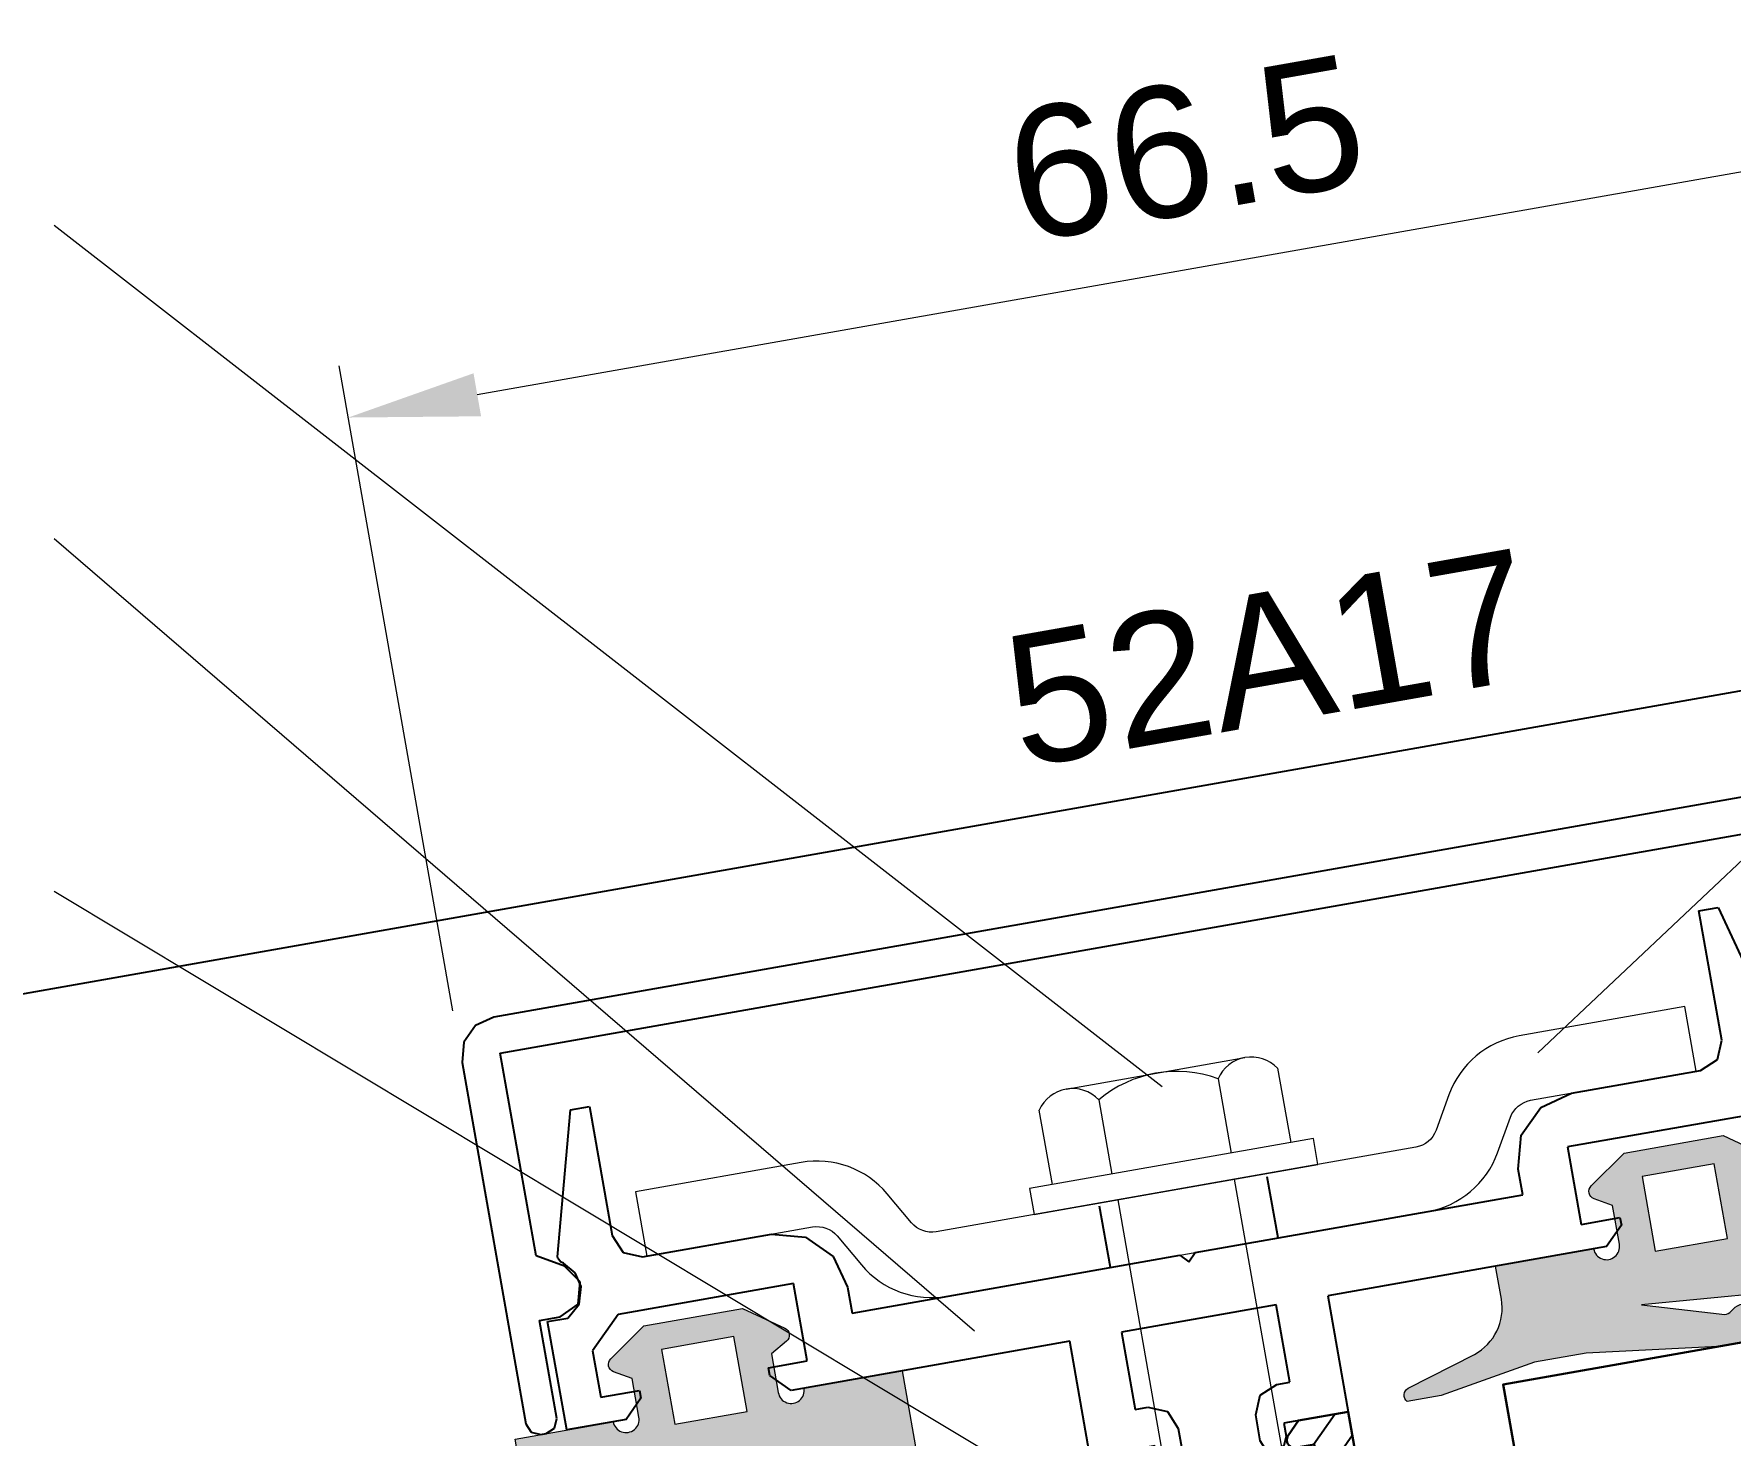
# Model space of a CAD drawing. Header units: millimetres. Extents: x 22319 to 27873, y 35287 to 39437.
# Drawn here: x 22982.7 to 23047.4, y 39034.5 to 39088 of the extents above; entities that cross this region are included whole.
import ezdxf
from ezdxf.enums import TextEntityAlignment as Align

# ---------------------------------------------------------------- set-up
doc = ezdxf.new("R2010")
doc.units = ezdxf.units.MM
doc.header["$LTSCALE"] = 0.5
doc.linetypes.add('AM_DIN_F_W050', pattern=[6.25, 4.75, -1.5])
for name, color, linetype in [('10', 2, 'Continuous'), ('PROFILE_PO', 2, 'Continuous'), ('S_GASKET_HATCH', 252, 'Continuous')]:
    doc.layers.add(name, color=color, linetype=linetype)
for name, color, linetype, lineweight in [('AM_0', 7, 'Continuous', 30), ('AM_1', 14, 'Continuous', 30), ('AM_3', 6, 'AM_DIN_F_W050', 25), ('AM_5', 3, 'Continuous', 18), ('AM_6', 2, 'Continuous', 20), ('AM_8', 1, 'Continuous', 25), ('GASKET', 1, 'Continuous', 20), ('S_ACCESSORY', 7, 'Continuous', 9), ('S_GASKET', 7, 'Continuous', 9)]:
    doc.layers.add(name, color=color, linetype=linetype, lineweight=lineweight)
doc.styles.add('Border', font='ARIAL.TTF')
doc.styles.get("Standard").update_dxf_attribs({"font": 'ARIAL.TTF'})
doc.dimstyles.new('SBS_DIN$0', dxfattribs={"dimscale": 2, "dimtxt": 2.5, "dimasz": 2.5, "dimexe": 1, "dimexo": 1, "dimgap": 1, "dimtad": 1, "dimrnd": 0.5, "dimdsep": 46, "dimtxsty": 'Standard', "dimcen": 0, "dimclrd": 256, "dimclre": 256, "dimclrt": 2, "dimadec": 0, "dimazin": 2, "dimtp": 0.1, "dimtm": 0.1, "dimtfac": 0.71, "dimtofl": 0, "dimtmove": 0, "dimatfit": 3, "dimfxl": 0, "dimlwd": -1, "dimlwe": -1, "dimarcsym": 0})

# ---------------------------------------------------------------- blocks, each defined once
blk = doc.blocks.new('*D439')
at = {"layer": 'AM_5'}
for p, q in [((23066.4376676865, 39049.46439821974), (23059.83954648545, 39086.88420303091)), ((23055.26280407572, 39084.04634663655), (22999.62115913687, 39074.23522338283)), ((22998.69051890786, 39050.71929397852), (22994.34982401648, 39075.33659800052))]:
    blk.add_line(p, q, dxfattribs=at)
for points in [[(23055.11809726099, 39084.86701976407), (23055.40751089044, 39083.22567350904), (23060.18684284078, 39084.91458752489)], [(22999.47645232215, 39075.05589651034), (22999.7658659516, 39073.41455025531), (22994.69712037181, 39073.3669824945)]]:
    blk.add_solid(points, dxfattribs=at)
at = {"layer": 'Defpoints', "color": 0}
for p in [(22994.69712037181, 39073.3669824945), (22999.0378152632, 39048.7496784725), (23066.78496404184, 39047.49478271372)]:
    blk.add_point(p, dxfattribs=at)
at = {"layer": 'AM_5', "color": 2, "insert": (23026.65138490654, 39083.62448169966), "char_height": 5, "attachment_point": 5, "rotation": 10.000000000005151}
blk.add_mtext('66.5', dxfattribs=at)
blk = doc.blocks.new('52P03__63')
at = {"layer": '10', "color": 7, "linetype": 'Continuous'}
for p, q in [((248.3500617277524, 412.8029946412893), (248.2036157277523, 412.4494486412894)), ((248.2036157277523, 412.4494486412894), (248.2036157277523, 411.9494486412894)), ((248.7036157277523, 412.9494486412894), (248.3500617277524, 412.8029946412893)), ((249.0571697277524, 412.8029946412893), (248.7036157277523, 412.9494486412894)), ((249.2036157277523, 412.4494486412894), (249.0571697277524, 412.8029946412893)), ((249.2036157277523, 411.4494486412894), (249.2036157277523, 412.4494486412894)), ((252.3500617277524, 412.8029946412893), (252.2036157277523, 412.4494486412894)), ((252.2036157277523, 412.4494486412894), (252.2036157277523, 411.4494486412894)), ((252.7036157277523, 412.9494486412894), (252.3500617277524, 412.8029946412893)), ((253.0571697277524, 412.8029946412893), (252.7036157277523, 412.9494486412894)), ((253.2036157277523, 412.4494486412894), (253.0571697277524, 412.8029946412893)), ((253.2036157277523, 411.9494486412894), (253.2036157277523, 412.4494486412894)), ((248.2036157277523, 411.9494486412894), (245.7036157277523, 411.9494486412894)), ((245.7036157277523, 411.9494486412894), (245.7036157277523, 407.4494486412894)), ((255.7036157277523, 411.9494486412894), (253.2036157277523, 411.9494486412894)), ((255.7036157277523, 407.4494486412894), (255.7036157277523, 411.9494486412894)), ((248.9107237277524, 410.7423566412894), (249.2036157277523, 411.4494486412894)), ((252.2036157277523, 411.4494486412894), (252.4965077277524, 410.7423566412894)), ((248.2036157277523, 410.4494486412894), (248.9107237277524, 410.7423566412894)), ((252.4965077277524, 410.7423566412894), (253.2036157277523, 410.4494486412894)), ((247.7036157277523, 407.4494486412894), (247.7036157277523, 410.4494486412894)), ((247.7036157277523, 410.4494486412894), (248.2036157277523, 410.4494486412894)), ((253.2036157277523, 410.4494486412894), (253.7036157277523, 410.4494486412894)), ((253.7036157277523, 410.4494486412894), (253.7036157277523, 407.4494486412894)), ((226.2036117277523, 407.4494486412894), (226.2036117277523, 403.2494666412894)), ((228.5036107277523, 407.4494486412894), (226.2036117277523, 407.4494486412894)), ((229.2036117277523, 406.7494666412894), (228.5036107277523, 407.4494486412894)), ((234.9036127277524, 407.4494486412894), (234.2036157277523, 406.7494666412894)), ((245.7036157277523, 407.4494486412894), (234.9036127277524, 407.4494486412894)), ((253.7036157277523, 407.4494486412894), (247.7036157277523, 407.4494486412894)), ((266.5036107277524, 407.4494486412894), (255.7036157277523, 407.4494486412894)), ((267.2036157277524, 406.7494666412894), (266.5036107277524, 407.4494486412894)), ((272.9036127277524, 407.4494486412894), (272.2036157277524, 406.7494666412894)), ((275.2036157277524, 407.4494486412894), (272.9036127277524, 407.4494486412894)), ((275.2036157277524, 403.2494666412894), (275.2036157277524, 407.4494486412894)), ((229.2036117277523, 406.4494486412894), (229.2036117277523, 406.7494666412894)), ((234.2036157277523, 406.7494666412894), (234.2036157277523, 406.4494486412894)), ((267.2036157277524, 406.4494486412894), (267.2036157277524, 406.7494666412894)), ((272.2036157277524, 406.7494666412894), (272.2036157277524, 406.4494486412894)), ((227.7036117277523, 404.6494606412894), (227.7036117277523, 406.4494486412894)), ((227.7036117277523, 406.4494486412894), (229.2036117277523, 406.4494486412894)), ((234.2036157277523, 406.4494486412894), (235.7036157277523, 406.4494486412894)), ((235.7036157277523, 406.4494486412894), (235.7036157277523, 403.4494486412894)), ((265.7036157277524, 403.4494486412894), (265.7036157277524, 406.4494486412894)), ((265.7036157277524, 406.4494486412894), (267.2036157277524, 406.4494486412894)), ((272.2036157277524, 406.4494486412894), (273.7036157277524, 406.4494486412894)), ((273.7036157277524, 406.4494486412894), (273.7036157277524, 404.6494606412894)), ((228.9036127277524, 403.4494486412894), (227.7036117277523, 404.6494606412894)), ((237.7036157277523, 403.9494486412894), (237.7036157277523, 404.9494486412894)), ((237.7036157277523, 404.9494486412894), (250.4036127277524, 404.9494486412894)), ((250.4036127277524, 404.9494486412894), (250.7036157277523, 405.2494666412894)), ((250.7036157277523, 405.2494666412894), (251.0036107277523, 404.9494486412894)), ((251.0036107277523, 404.9494486412894), (263.7036157277524, 404.9494486412894)), ((263.7036157277524, 404.9494486412894), (263.7036157277524, 403.9494486412894)), ((273.7036157277524, 404.6494606412894), (272.5036107277524, 403.4494486412894)), ((235.7036157277523, 403.4494486412894), (228.9036127277524, 403.4494486412894)), ((237.3686777277524, 402.6994486412894), (237.7036157277523, 403.9494486412894)), ((263.7036157277524, 403.9494486412894), (264.0385537277523, 402.6994486412894)), ((272.5036107277524, 403.4494486412894), (265.7036157277524, 403.4494486412894)), ((226.2036117277523, 403.2494666412894), (226.9831947277523, 403.2494666412894)), ((226.9831947277523, 403.2494666412894), (227.5074797277524, 402.8069316412894)), ((227.5074797277524, 402.8069316412894), (227.7036117277523, 402.1494606412894)), ((236.4536157277523, 401.7843786412894), (237.3686777277524, 402.6994486412894)), ((264.0385537277523, 402.6994486412894), (264.9536157277524, 401.7843786412894)), ((273.7036157277524, 402.1494606412894), (273.8997447277524, 402.8069316412894)), ((273.8997447277524, 402.8069316412894), (274.4240287277524, 403.2494666412894)), ((274.4240287277524, 403.2494666412894), (275.2036157277524, 403.2494666412894)), ((227.7036117277523, 402.1494606412894), (227.5680257277523, 401.5953536412894)), ((273.8391977277524, 401.5953536412894), (273.7036157277524, 402.1494606412894)), ((227.5680257277523, 401.5953536412894), (227.1919047277523, 401.1664896412894)), ((229.4965047277523, 401.1565406412894), (230.2036117277523, 401.4494486412894)), ((230.2036117277523, 401.4494486412894), (235.2036157277523, 401.4494486412894)), ((235.2036157277523, 401.4494486412894), (236.4536157277523, 401.7843786412894)), ((264.9536157277524, 401.7843786412894), (266.2036157277524, 401.4494486412894)), ((266.2036157277524, 401.4494486412894), (271.2036157277524, 401.4494486412894)), ((271.2036157277524, 401.4494486412894), (271.9107237277524, 401.1565406412894)), ((274.2153187277523, 401.1664586412894), (273.8391977277524, 401.5953536412894)), ((227.0888967277523, 401.0943456412894), (227.0036107277523, 400.9305276412894)), ((227.0036107277523, 400.9305276412894), (227.0104277277524, 400.8787696412894)), ((227.0104277277524, 400.8787696412894), (228.4652007277524, 395.4494486412894)), ((227.1919047277523, 401.1664896412894), (227.0888967277523, 401.0943456412894)), ((229.2036117277523, 400.4494486412894), (229.4965047277523, 401.1565406412894)), ((271.9107237277524, 401.1565406412894), (272.2036157277524, 400.4494486412894)), ((272.9420267277524, 395.4494486412894), (274.3967997277524, 400.8787396412894)), ((274.3183317277523, 401.0943456412894), (274.2153187277523, 401.1664586412894)), ((274.4036127277524, 400.9305276412894), (274.3183317277523, 401.0943456412894)), ((274.3967997277524, 400.8787396412894), (274.4036127277524, 400.9305276412894)), ((229.2036117277523, 395.4494486412894), (229.2036117277523, 400.4494486412894)), ((272.2036157277524, 400.4494486412894), (272.2036157277524, 395.4494486412894)), ((228.4652007277524, 395.4494486412894), (229.2036117277523, 395.4494486412894)), ((272.2036157277524, 395.4494486412894), (272.9420267277524, 395.4494486412894))]:
    blk.add_line(p, q, dxfattribs=at)
blk = doc.blocks.new('Glass 6-16-Contraflam Lite 44.2')
at = {"layer": 'AM_0'}
blk.add_lwpolyline([(84.25505423948198, 32.80004999999801), (0, 32.80004999999801), (0, 38.80004999999801), (84.25505423948198, 38.80004999999801)], dxfattribs=at)
blk = doc.blocks.new('52A17__15')
at = {"layer": '10', "color": 7, "linetype": 'Continuous'}
for p, q in [((91.95271210520815, -978.744514918491), (56.82960317627848, -1013.867623847421)), ((57.81954842729894, -1014.857569098441), (93.01838990670734, -979.6587276190328)), ((56.82960317627848, -1013.867623847421), (56.44137185492227, -1014.540052697844)), ((56.44137185492227, -1014.540052697844), (56.44137185492227, -1015.316515340557)), ((63.37505023341677, -1020.413070904559), (57.81954842729894, -1014.857569098441)), ((56.44137185492227, -1015.316515340557), (56.82960317627848, -1015.98894419098)), ((56.82960317627848, -1015.98894419098), (66.72909811289011, -1025.888439127592)), ((64.49039733654675, -1020.114215759024), (63.37505023341677, -1020.413070904559)), ((65.32278151904936, -1020.260986378061), (64.49039733654675, -1020.114215759024)), ((65.74539449342726, -1020.992968468703), (65.32278151904936, -1020.260986378061)), ((65.45631439203575, -1021.787228281991), (65.74539449342726, -1020.992968468703)), ((64.89062684576615, -1022.352915828261), (65.45631439203575, -1021.787228281991)), ((67.57762412899368, -1025.039913111488), (64.89062684576615, -1022.352915828261)), ((67.72407018601811, -1025.393466502082), (67.57762412899368, -1025.039913111488)), ((67.57762412899368, -1025.747019892675), (67.72407018601811, -1025.393466502082)), ((66.72909811289011, -1025.888439127592), (67.08265079637661, -1026.034885891723)), ((67.08265079637661, -1026.034885891723), (67.43620489407667, -1025.888439127592)), ((67.43620489407667, -1025.888439127592), (67.57762412899368, -1025.747019892675))]:
    blk.add_line(p, q, dxfattribs=at)
blk = doc.blocks.new('pv004')
at = {"layer": 'AM_8'}
h = blk.add_hatch(dxfattribs=at)
h.set_pattern_fill('USER', color=256, angle=45, pattern_type=0)
h.set_pattern_definition([(45, (-24528.35536042613, -37854.13282229181), (-0.7071067811865475, 0.7071067811865476), [])])
h.paths.add_polyline_path([(-4.393782217350235, 9.650048166120541), (-2.900000000001455, 7.062741470217588), (-2.900000000001455, 5.849999999991269), (-2.700000000000728, 5.796410161514359), (-2.700000000000728, 5.403589838482731), (-2.900000000001455, 5.349999999998545), (-2.900000000001455, 4.049999999995634), (-2.700000000000728, 3.996410161518725), (-2.700000000000728, 3.603589838494372), (-2.900000000001455, 3.550000000010186), (-2.899999999997817, 0), (-3.637978807091713e-12, 0), (0, -30), (-2.024264068713819, -30), (-2.412132034354727, -29.51213203435327, -0.2164453754112569), (-2.499322256418964, -29.27984592317807, -0.3946564050717573), (-2.200000000000728, -29), (-1.5, -29.00000000000728), (-1.5, -25.93684870912693), (-5.000000000003638, -23.00000000000728), (-8.500000000003638, -25.93684870912693), (-8.5, -29), (-7.799999999999272, -29, -0.4310878545440041), (-7.500491789374792, -29.31717066592682, -0.1840704505669093), (-7.587867965645273, -29.51213203435327), (-8.075735931288364, -30), (-10, -29.99999999999272), (-9.999999999996362, 0), (-7.099999999998545, 0), (-7.099999999998545, 3.55000000000291), (-7.299999999999272, 3.603589838487096), (-7.299999999999272, 3.996410161518725), (-7.099999999998545, 4.05000000000291), (-7.099999999998545, 5.349999999991269), (-7.30000000000291, 5.403589838482731), (-7.299999999995634, 5.796410161514359), (-7.099999999998545, 5.849999999998545), (-7.099999999994907, 7.06274147023214), (-5.606217782649765, 9.650048166120541, -0.2679491924311086), (-5, 10.00004816612636, -0.267949192431118)])
h.paths.add_polyline_path([(-1.499999999996362, -11), (-8.5, -11), (-8.499999999996362, -1), (-6.199999999993452, -1), (-5.000000000007276, -0.6784609690803336), (-3.799999999988358, -1), (-1.5, -1.000000000007276)], flags=16)
h.paths.add_polyline_path([(-1.5, -11.99999999999272), (-1.499999999996362, -24.63144141979137), (-4.357212390314089, -22.2339555568833, 0.3639702342661382), (-5.642787609685911, -22.2339555568833), (-8.500000000003638, -24.63144141979137), (-8.499999999996362, -12)], flags=16)
h.paths.add_polyline_path([(-3.799999999999272, -0.06825143763126107), (-5, 0.2532875932956813), (-6.19999999999709, -0.06825143762398511), (-6.200000000000728, 6.821587197038752), (-5.173205080754997, 8.600048166124907, -0.5773502691896663), (-4.826794919245003, 8.600048166124907), (-3.80000000000291, 6.821587197046028)], flags=16)
at = {"layer": 'AM_1', "flags": 128}
for points in [[(-2.499322256418964, -29.27984592317807, -0.3946564050717572), (-2.200000000000728, -29), (-1.5, -29), (-1.5, -25.93684870911966), (-5, -23), (-8.5, -25.93684870911966), (-8.5, -29), (-7.799999999999272, -29, -0.4310878545440041), (-7.500491789374792, -29.31717066592682, -0.1840704505669093), (-7.587867965645273, -29.51213203435327), (-8.075735931288364, -30), (-10, -30), (-10, 0), (-7.099999999998545, 0), (-7.099999999998545, 3.55000000000291), (-7.299999999999272, 3.603589838487096), (-7.299999999999272, 3.996410161511449), (-7.099999999998545, 4.05000000000291), (-7.099999999998545, 5.349999999998545), (-7.299999999999272, 5.403589838482731), (-7.299999999999272, 5.796410161514359), (-7.099999999998545, 5.849999999998545), (-7.099999999998545, 7.06274147023214), (-5.606217782649765, 9.650048166120541, -0.2679491924311086), (-5, 10.00004816612636, -0.267949192431118), (-4.393782217350235, 9.650048166120541), (-2.900000000001455, 7.06274147023214), (-2.900000000001455, 5.849999999998545), (-2.700000000000728, 5.796410161514359), (-2.700000000000728, 5.403589838482731), (-2.900000000001455, 5.349999999998545), (-2.900000000001455, 4.05000000000291), (-2.700000000000728, 3.996410161511449), (-2.700000000000728, 3.603589838487096), (-2.900000000001455, 3.55000000000291), (-2.900000000001455, 0), (0, 0), (0, -30), (-2.024264068713819, -30), (-2.412132034354727, -29.51213203435327, -0.2164453754112569)], [(-5.173205080754997, 8.600048166124907, -0.5773502691896664), (-4.826794919245003, 8.600048166124907), (-3.799999999999272, 6.821587197038752), (-3.799999999999272, -0.06825143763126107), (-5, 0.2532875932884053), (-6.200000000000728, -0.06825143763126107), (-6.200000000000728, 6.821587197038752)], [(-4.357212390314089, -22.2339555568833), (-1.5, -24.63144141979137), (-1.5, -12), (-8.5, -12), (-8.5, -24.63144141979137), (-5.642787609685911, -22.2339555568833, -0.3639702342661382)]]:
    blk.add_lwpolyline(points, format="xyb", close=True, dxfattribs=at)
blk.add_lwpolyline([(-3.799999999999272, -1), (-1.5, -1), (-1.5, -11), (-8.5, -11), (-8.5, -1), (-6.200000000000728, -1), (-5, -0.6784609690803336)], close=True, dxfattribs=at)
blk = doc.blocks.new('52R027_4_5__62')
at = {"layer": 'S_GASKET_HATCH'}
h = blk.add_hatch(color=256, dxfattribs=at)
h.paths.add_polyline_path([(262.2036157277525, 411.3494486412892, 0.2360679774997416), (262.1236157277526, 411.5094486412891, -0.4397002532836574), (262.0800089300028, 411.9494486412896), (262.3626111081976, 411.9494486412896), (262.6591566619572, 411.7865197948131, 0.2566204711305819), (262.9480747935486, 411.7865197948131), (263.2446203473064, 411.9494486412891), (263.5167112614799, 411.951498601255), (263.8132568152359, 411.788569754779, 0.2566204711305819), (264.1021749468273, 411.7885697547795), (264.3987205005851, 411.9514986012555), (265.0085109549182, 411.9514986012555), (265.305056508676, 411.7885697547795, 0.2566204711305819), (265.5939746402673, 411.788569754779), (265.8905201940233, 411.9514986012555), (266.1626111082005, 411.9494486412891), (266.4591566619565, 411.7865197948131, 0.2566204711305819), (266.7480747935479, 411.7865197948131), (267.0446203473039, 411.9494486412896), (267.3272225255023, 411.9494486412896, -0.4397002532836574), (267.2836157277525, 411.5094486412895, 0.2360679775001978), (267.2036157277525, 411.3494486412892), (267.2036157277544, 410.2494486412893), (271.967624540921, 409.8723772988201), (268.9065950758959, 410.7853783074274, 0.2378676336426266), (268.6477283476597, 410.7080995550018, -1.208356453373813), (267.8537861680052, 411.9494486412896), (269.3690941091427, 411.9494486412896), (274.3749766530364, 411.3187033794175), (276.3749766530327, 411.3187033794175), (280.1092319661329, 411.9494486412896), (281.4198551796799, 411.9494486412896, -0.5462976547895166), (281.2955290327063, 411.4601154196043), (278.5828711878548, 410.6254750568542, 0.3245257843281337), (277.2036157277525, 408.724244871898), (277.2036157277525, 407.4494486412896), (273.4036157277515, 407.4494486412896, 1), (272.4036157277515, 407.4494486412896), (272.4036157277496, 405.9494486412896), (273.0536157277529, 405.5741709663162, -0.5486187866268013), (273.0756886586569, 405.0686177318939), (271.6201643533768, 404.0494486412895), (267.7870671021283, 404.0494486412895), (266.3315427968464, 405.0686177318939, -0.5486187866277177), (266.3536157277522, 405.5741709663166), (267.0036157277518, 405.9494486412905), (267.0036157277518, 407.4494486412896, 1), (266.0036157277518, 407.4494486412896), (262.2036157277525, 407.4494486412896)])
h.paths.add_polyline_path([(271.1036157277522, 407.9494486412896), (268.3036157277529, 407.9494486412891), (268.3036157277511, 405.0494486412899), (271.103615727754, 405.0494486412895)], flags=17)
at = {"layer": 'GASKET', "linetype": 'Continuous'}
blk.add_lwpolyline([(265.305056508676, 411.7885697547795, 0.256620471130582), (265.5939746402673, 411.788569754779), (265.8905201940252, 411.9514986012555), (266.1626111081987, 411.9494486412891), (266.4591566619565, 411.7865197948131, 0.256620471130582), (266.7480747935479, 411.7865197948131), (267.0446203473057, 411.9494486412896), (267.3272225255023, 411.9494486412896, -0.4397002532836574), (267.2836157277525, 411.5094486412895, 0.2360679775001978), (267.2036157277525, 411.3494486412892), (267.2036157277525, 410.2494486412897), (271.9676245409191, 409.8723772988205), (268.9065950758959, 410.7853783074274, 0.2378668669382058), (268.6477289805316, 410.7081001531014, -1.208357167449209), (267.8537861680052, 411.9494486412896), (269.3690941091463, 411.9494486412896), (274.3749766530345, 411.3187033794175), (276.3749766530345, 411.3187033794175), (280.1092319661348, 411.9494486412896), (281.4198551796799, 411.9494486412896, -0.5462976548019599), (281.2955290326954, 411.4601154196007), (278.5828711878548, 410.6254750568542, 0.3245257843280708), (277.2036157277525, 408.7242448718985), (277.2036157277525, 407.4494486412896), (273.4036157277515, 407.4494486412896, 0.9999999999999999), (272.4036157277515, 407.4494486412896), (272.4036157277515, 405.9494486412896), (273.0536157277529, 405.5741709663162, -0.5486187866268011), (273.0756886586569, 405.0686177318939), (271.6201643533768, 404.0494486412895), (267.7870671021265, 404.0494486412895), (266.3315427968464, 405.0686177318939, -0.5486187866268011), (266.3536157277522, 405.5741709663162), (267.0036157277518, 405.9494486412896), (267.0036157277518, 407.4494486412896, 0.9999999999999999), (266.0036157277518, 407.4494486412896), (262.2036157277525, 407.4494486412896), (262.2036157277525, 411.3494486412892, 0.2360679774997416), (262.1236157277526, 411.5094486412891, -0.4397002532836574), (262.0800089300028, 411.9494486412896), (262.3626111081994, 411.9494486412896), (262.6591566619572, 411.7865197948131, 0.256620471130582), (262.9480747935486, 411.7865197948131), (263.2446203473064, 411.9494486412891), (263.5167112614781, 411.9514986012555), (263.8132568152359, 411.788569754779, 0.256620471130582), (264.1021749468273, 411.7885697547795), (264.3987205005851, 411.9514986012555), (265.0085109549182, 411.9514986012555)], format="xyb", close=True, dxfattribs=at)
blk.add_lwpolyline([(271.1036157277522, 405.0494486412895), (271.1036157277522, 407.9494486412896), (268.3036157277529, 407.9494486412896), (268.3036157277529, 405.0494486412895)], close=True, dxfattribs=at)
blk = doc.blocks.new('SCM647')
for p, q in [((-1, 5.5), (-1, -5.5)), ((0, 5.5), (-1, 5.5)), ((0, -5.5), (0, 5.5)), ((-3.881197846483701, 4.618802153519937), (-1, 4.618802153519937)), ((-4.5, -3.464101615136315), (-4.5, 3.464101615136315)), ((42.9852776749758, 2.75), (42.61000000000058, 2.099999999998545)), ((43.13527767497362, 2.75), (42.9852776749758, 2.75)), ((43.13527767497362, 2.75), (44.04027767497246, -2.75)), ((43.51055534994885, 2.099999999998545), (43.13527767497362, 2.75)), ((44.79527767497348, 2.75), (44.42000000000189, 2.099999999998545)), ((44.94527767497493, 2.75), (44.79527767497348, 2.75)), ((45.32055534994652, 2.099999999998545), (44.94527767497493, 2.75)), ((44.94527767497493, 2.75), (45.85027767497377, -2.75)), ((46.60527767497479, 2.75), (46.22999999999956, 2.099999999998545)), ((46.75527767497624, 2.75), (46.60527767497479, 2.75)), ((46.75527767497624, 2.75), (47.66027767497508, -2.75)), ((47.13055534994783, 2.099999999998545), (46.75527767497624, 2.75)), ((48.41527767497246, 2.75), (48.04000000000087, 2.099999999998545)), ((48.56527767497391, 2.75), (48.41527767497246, 2.75)), ((48.56527767497391, 2.75), (49.47027767497275, -2.75)), ((48.94055534994914, 2.099999999998545), (48.56527767497391, 2.75)), ((50.22527767497377, 2.75), (49.85000000000218, 2.099999999998545)), ((50.37527767497522, 2.75), (50.22527767497377, 2.75)), ((50.37527767497522, 2.75), (51.28027767497406, -2.75)), ((50.75055534994681, 2.099999999998545), (50.37527767497522, 2.75)), ((52.03527767497508, 2.75), (51.65999999999985, 2.099999999998545)), ((52.18527767497653, 2.75), (52.03527767497508, 2.75)), ((52.18527767497653, 2.75), (53.09027767497537, -2.75)), ((52.56055534994812, 2.099999999998545), (52.18527767497653, 2.75)), ((-3.881197846483701, 2.309401076759968), (-1, 2.309401076759968)), ((0, 2.25), (40.5, 2.25)), ((40.5, 2.25), (40.5, -2.25)), ((40.92073225483546, 2.099999999998545), (40.5, 2.099999999998545)), ((41.18379555453794, 2.224722897306492), (40.92073225483546, 2.099999999998545)), ((41.70500000000175, -2.099999999998545), (40.92073225483546, 2.099999999998545)), ((41.33379555453575, 2.224722897306492), (41.18379555453794, 2.224722897306492)), ((41.33379555453575, 2.224722897306492), (42.16558188957424, -2.383293312748719)), ((41.58856937969176, 2.099999999998545), (41.33379555453575, 2.224722897306492)), ((42.61000000000058, 2.099999999998545), (41.58856937969176, 2.099999999998545)), ((41.58856937969176, 2.099999999998545), (42.48102257227947, -2.099999999998545)), ((43.51500000000306, -2.099999999998545), (42.61000000000058, 2.099999999998545)), ((43.51055534994885, 2.099999999998545), (44.41555534994768, -2.099999999998545)), ((44.42000000000189, 2.099999999998545), (43.51055534994885, 2.099999999998545)), ((45.32500000000073, -2.099999999998545), (44.42000000000189, 2.099999999998545)), ((45.32055534994652, 2.099999999998545), (46.22555534994899, -2.099999999998545)), ((46.22999999999956, 2.099999999998545), (45.32055534994652, 2.099999999998545)), ((47.13500000000204, -2.099999999998545), (46.22999999999956, 2.099999999998545)), ((47.13055534994783, 2.099999999998545), (48.03555534994666, -2.099999999998545)), ((48.04000000000087, 2.099999999998545), (47.13055534994783, 2.099999999998545)), ((48.94500000000335, -2.099999999998545), (48.04000000000087, 2.099999999998545)), ((48.94055534994914, 2.099999999998545), (49.84555534994797, -2.099999999998545)), ((49.85000000000218, 2.099999999998545), (48.94055534994914, 2.099999999998545)), ((50.75500000000102, -2.099999999998545), (49.85000000000218, 2.099999999998545)), ((50.75055534994681, 2.099999999998545), (51.65555534994564, -2.099999999998545)), ((51.65999999999985, 2.099999999998545), (50.75055534994681, 2.099999999998545)), ((52.56500000000233, -2.099999999998545), (51.65999999999985, 2.099999999998545)), ((52.56055534994812, 2.099999999998545), (53.46555534994695, -2.099999999998545)), ((53.01527767497464, 2.099999999998545), (52.56055534994812, 2.099999999998545)), ((53.753568144366, 1.844405467178149), (53.02259639479962, 2.099995043077797)), ((53.97758199201417, 2.232421289227204), (53.753568144366, 1.844405467178149)), ((54.12757615432201, 2.232421289227204), (53.97758199201417, 2.232421289227204)), ((54.50285718506711, 1.582391203970474), (54.12757615432201, 2.232421289227204)), ((54.12757615432201, 2.232421289227204), (54.53121655924406, 0.382285509716894)), ((53.753568144366, 1.844405467178149), (55.40786726290753, -1.265970484004356)), ((57.86601312889979, 0.1887989528404432), (54.50285718506711, 1.582391203970474)), ((55.40786726290753, -1.265970484004356), (54.50285718506711, 1.582391203970474)), ((58, 0), (57.86601312889979, 0.1887989528404432)), ((57.86601312889979, -0.1887989528404432), (58, 0)), ((53.43576216527799, -1.961733286618255), (57.86601312889979, -0.1887989528404432)), ((-3.881197846483701, -2.309401076759968), (-1, -2.309401076759968)), ((40.5, -2.25), (0, -2.25)), ((41.70500000000175, -2.099999999998545), (40.5, -2.099999999998545)), ((42.01558188957642, -2.383293312748719), (41.70500000000175, -2.099999999998545)), ((42.16558188957424, -2.383293312748719), (42.01558188957642, -2.383293312748719)), ((42.16558188957424, -2.383293312748719), (42.48102257227947, -2.099999999998545)), ((43.51500000000306, -2.099999999998545), (42.48102257227947, -2.099999999998545)), ((43.89027767497464, -2.75), (43.51500000000306, -2.099999999998545)), ((44.04027767497246, -2.75), (44.41555534994768, -2.099999999998545)), ((45.32500000000073, -2.099999999998545), (44.41555534994768, -2.099999999998545)), ((45.70027767497595, -2.75), (45.32500000000073, -2.099999999998545)), ((45.85027767497377, -2.75), (46.22555534994899, -2.099999999998545)), ((47.13500000000204, -2.099999999998545), (46.22555534994899, -2.099999999998545)), ((47.51027767497362, -2.75), (47.13500000000204, -2.099999999998545)), ((47.66027767497508, -2.75), (48.03555534994666, -2.099999999998545)), ((48.94500000000335, -2.099999999998545), (48.03555534994666, -2.099999999998545)), ((49.32027767497493, -2.75), (48.94500000000335, -2.099999999998545)), ((49.47027767497275, -2.75), (49.84555534994797, -2.099999999998545)), ((50.75500000000102, -2.099999999998545), (49.84555534994797, -2.099999999998545)), ((51.13027767497624, -2.75), (50.75500000000102, -2.099999999998545)), ((51.28027767497406, -2.75), (51.65555534994564, -2.099999999998545)), ((52.56500000000233, -2.099999999998545), (51.65555534994564, -2.099999999998545)), ((52.94027767497391, -2.75), (52.56500000000233, -2.099999999998545)), ((53.09027767497537, -2.75), (53.46555534994695, -2.099999999998545)), ((44.04027767497246, -2.75), (43.89027767497464, -2.75)), ((45.85027767497377, -2.75), (45.70027767497595, -2.75)), ((47.66027767497508, -2.75), (47.51027767497362, -2.75)), ((49.47027767497275, -2.75), (49.32027767497493, -2.75)), ((51.28027767497406, -2.75), (51.13027767497624, -2.75)), ((53.09027767497537, -2.75), (52.94027767497391, -2.75)), ((-1, -4.618802153512661), (-3.881197846483701, -4.618802153512661)), ((-1, -5.5), (0, -5.5))]:
    blk.add_line(p, q)
for centre, radius, start, end in [((-3.113248654051858, 3.464101615136315), 1.386751345948164, 123.6264291359792, 236.3735708640208), ((0.1188021535162989, 0), 4.618802153516999, 150.0000000000418, 209.9999999999582), ((-3.113248654051858, -3.464101615136315), 1.386751345948235, 123.6264291359792, 236.3735708640208)]:
    blk.add_arc(centre, radius, start, end)

msp = doc.modelspace()

# ---------------------------------------------------------------- linework, layer by layer
at = {"layer": 'AM_3'}
for p, q in [((23030.18537862396, 39042.05669157889), (23029.75125817979, 39044.51871096141)), ((23023.78412822938, 39040.92797842406), (23023.35000778521, 39043.38999780657))]:
    msp.add_line(p, q, dxfattribs=at)
at = {"layer": 'AM_6'}
for p, q in [((23025.76624153754, 39047.82698012576), (22983.47116508651, 39080.69949164665)), ((23040.10618735307, 39049.1208560091), (23071.84153405518, 39079.08163814346)), ((22983.47116508651, 39068.75614586267), (23018.59700384311, 39038.51654676988)), ((22983.47116508651, 39055.29695120451), (23024.29305463245, 39030.77340266608))]:
    msp.add_line(p, q, dxfattribs=at)
at = {"layer": 'PROFILE_PO'}
msp.add_line((22929.87984213255, 39042.14011807725), (23117.49561490136, 39075.22184082287), dxfattribs=at)
at = {"layer": 'S_ACCESSORY'}
msp.add_lwpolyline([(23011.97995224955, 39044.93914338508), (23005.65487699975, 39043.82386196354), (23006.08899744393, 39041.36184258102), (23012.41407269371, 39042.47712400256, -0.2679491924311014), (23013.35376531449, 39042.13510385923), (23014.28154931321, 39041.02941394562, 0.2679491924310667), (23017.57047348596, 39039.83234344399), (23035.8827520235, 39043.06129222841, 0.2679491924312761), (23038.56390757441, 39045.3110488623), (23039.05757112895, 39046.66737833121, -0.2679491924313022), (23039.82361557207, 39047.3101659409), (23046.14869082186, 39048.42544736245), (23045.71457037768, 39050.88746674498), (23039.38949512791, 39049.77218532343, 0.2679491924312011), (23036.708339577, 39047.52242868952), (23036.21467602245, 39046.16609922061, -0.2679491924312979), (23035.44863157933, 39045.52331161092), (23017.13635304179, 39042.29436282651, -0.2679491924310957), (23016.19666042101, 39042.63638296984), (23015.26887642229, 39043.74207288344, 0.2679491924309667)], format="xyb", close=True, dxfattribs=at)

# ---------------------------------------------------------------- block references
for name, p, rotation in [('52A17__15', (23535.23304762634, 39913.59522035065), 324.9999999999845), ('Glass 6-16-Contraflam Lite 44.2', (23045.51258601425, 38998.25270998758), 10.00000000000515), ('pv004', (23028.22753588238, 39004.14068643979), 190.0000000000051)]:
    msp.add_blockref(name, p, dxfattribs=dict(rotation=rotation))
at = {"layer": 'AM_0', "xscale": -1, "rotation": 190.0000000000051}
msp.add_blockref('52P03__63', (22709.51300856521, 39396.70994738862), dxfattribs=at)
at = {"layer": 'S_ACCESSORY', "rotation": 280.000000000006}
msp.add_blockref('SCM647', (23026.29249231057, 39043.90883721871), dxfattribs=at)
at = {"layer": 'S_GASKET', "rotation": 190.0000000000051}
for p in [(23240.72544852566, 39490.37704084421), (23203.30271845812, 39483.77840384152)]:
    msp.add_blockref('52R027_4_5__62', p, dxfattribs=at)

# ---------------------------------------------------------------- texts
at = {"layer": 'AM_6', "style": 'Border'}
msp.add_text('52A17', height=4.999999999999997, rotation=10.00000000000389, dxfattribs=at).set_placement((23029.85699495407, 39064.20733931885), align=Align.MIDDLE_CENTER)

# ---------------------------------------------------------------- dimensions: what is measured, and where the dimension line sits
at = {"layer": 'AM_5'}
dim = msp.add_linear_dim(base=(22994.69712037181, 39073.3669824945), p1=(23066.78496404184, 39047.49478271372), p2=(22999.0378152632, 39048.74967847249), angle=10.00000000000515, dimstyle='SBS_DIN$0', dxfattribs=at)
dim.commit()
dim.dimension.update_dxf_attribs({"geometry": '*D439', "text_midpoint": (23026.65138490654, 39083.62448169966)})

doc.saveas('drawing.dxf')
